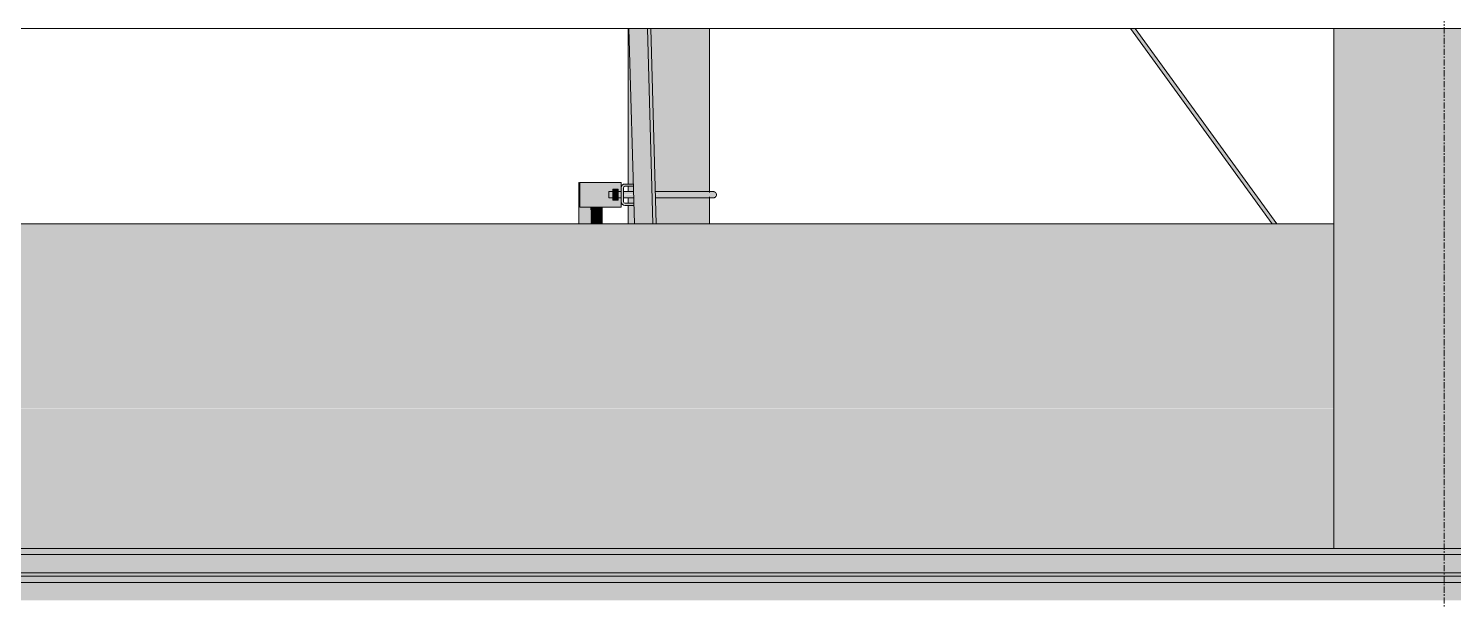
# Model space of a CAD drawing. Header units: inches. Extents: x 20426 to 92531, y -195 to 750.
# Drawn here: x 26651 to 26767, y 192 to 238.5 of the extents above; entities that cross this region are included whole.
import ezdxf

# ---------------------------------------------------------------- set-up
doc = ezdxf.new("R2010")
doc.units = ezdxf.units.IN
doc.header["$MEASUREMENT"] = 0
doc.linetypes.add('Grid Line 1_2_', pattern=[0.875, 0.5, -0.125, 0.125, -0.125])
for name, color, linetype, lineweight in [('A-GLAZ-CWMG', 51, 'Continuous', 9), ('M-HVAC-DUCT', 70, 'Continuous', 9), ('Q-SPCQ', 91, 'Continuous', 9), ('S-BEAM', 12, 'Continuous', 9), ('S-COLS', 52, 'Continuous', 9), ('S-GRID', 1, 'Continuous', 9)]:
    doc.layers.add(name, color=color, linetype=linetype, lineweight=lineweight)

# ---------------------------------------------------------------- blocks, each defined once
blk = doc.blocks.new('Girt_Z - 8_D-757207-Elevation - South')
at = {"layer": 'S-BEAM'}
blk.add_line((22810.02, 238.52), (25672.77, 238.52), dxfattribs=at)
blk = doc.blocks.new('Girt_Z - 8_D-V31-Elevation - South')
at = {"layer": 'S-BEAM'}
for points in [[(24730.97, 195.75), (25672.77, 195.75), (25672.77, 196.23), (22810.02, 196.23), (22810.02, 195.75), (24722.34, 195.75)], [(25672.77, 194.24), (25672.77, 195.75), (22810.02, 195.75), (22810.02, 194.24), (25672.68, 194.24)]]:
    blk.add_hatch(color=256, dxfattribs=at).paths.add_polyline_path(points, flags=0)
for p, q in [((22810.02, 196.23), (25672.77, 196.23)), ((22810.02, 195.75), (25672.77, 195.75))]:
    blk.add_line(p, q, dxfattribs=at)
blk = doc.blocks.new('Basketball_Backstop-Performance_Sports_Systems-3103-Ceiling_Hung - 27_-0_ to 27_-11 7_8_-V50-Elevation - South')
at = {"layer": 'Q-SPCQ'}
h = blk.add_hatch(color=256, dxfattribs=at)
h.paths.add_polyline_path([(24756.98, 222.64), (24758.47, 222.64), (24758.02, 238.52), (24756.52, 238.52), (24756.89, 225.6)], flags=0)
h.paths.add_polyline_path([(24756.89, 244.48), (24757.85, 244.48), (24756.84, 279.69), (24756.33, 279.69), (24756.33, 280.92), (24755.31, 280.92), (24756.35, 244.48)], flags=0)
h = blk.add_hatch(color=256, dxfattribs=at)
h.paths.add_polyline_path([(24759.21, 222.64), (24759.77, 222.64), (24759.77, 224.75), (24758.69, 224.75), (24758.75, 222.64), (24758.91, 222.64)], flags=0)
h.paths.add_polyline_path([(24756.68, 222.64), (24756.98, 222.64), (24756.89, 224.12), (24756.45, 224.12), (24756.49, 222.64), (24756.57, 222.64)], flags=0)
h.paths.add_polyline_path([(24756.68, 224.31), (24756.93, 224.31), (24756.89, 224.75), (24756.45, 224.75), (24756.49, 224.31), (24756.57, 224.31)], flags=0)
h.paths.add_polyline_path([(24759.2, 225.25), (24759.77, 225.25), (24759.77, 238.52), (24758.3, 238.52), (24758.68, 225.25), (24758.91, 225.25)], flags=0)
h.paths.add_polyline_path([(24756.57, 225.25), (24756.9, 225.25), (24756.89, 225.69), (24756.45, 225.69), (24756.49, 225.25)], flags=0)
h.paths.add_polyline_path([(24756.68, 225.87), (24756.89, 225.87), (24756.48, 238.52), (24756.45, 238.52), (24756.49, 225.87), (24756.57, 225.87)], flags=0)
h.paths.add_polyline_path([(24759.1, 244.48), (24759.77, 244.48), (24759.77, 281.37), (24757.63, 281.37), (24757.63, 280.94), (24757.2, 280.94), (24757.14, 279.69), (24757.12, 279.69), (24758.13, 244.48), (24758.91, 244.48)], flags=0)
h = blk.add_hatch(color=256, dxfattribs=at)
h.paths.add_polyline_path([(24759.77, 222.64), (24763.08, 222.64), (24763.08, 224.76), (24760.62, 224.77), (24759.77, 224.75)], flags=0)
h.paths.add_polyline_path([(24761.85, 225.21), (24763.08, 225.25), (24763.08, 238.52), (24759.77, 238.52), (24759.77, 225.24), (24761.67, 225.22)], flags=0)
h.paths.add_polyline_path([(24760.47, 244.48), (24763.08, 244.48), (24763.08, 281.37), (24759.77, 281.37), (24759.77, 244.48), (24759.96, 244.48)], flags=0)
h = blk.add_hatch(color=256, dxfattribs=at)
h.paths.add_polyline_path([(24758.47, 222.64), (24758.75, 222.64), (24758.3, 238.52), (24758.02, 238.52), (24758.36, 226.41)], flags=0)
h.paths.add_polyline_path([(24758.13, 244.48), (24757.07, 279.69), (24756.84, 279.69), (24757.85, 244.48)], flags=0)
h = blk.add_hatch(color=256, dxfattribs=at)
h.paths.add_polyline_path([(24809.27, 222.64), (24809.27, 222.64), (24797.67, 238.52), (24797.34, 238.52), (24808.95, 222.64), (24809.27, 222.64)], flags=0)
h.paths.add_polyline_path([(24793.38, 244.48), (24769.45, 277.31), (24769.25, 277.13), (24793.05, 244.48), (24793.38, 244.48)], flags=0)
for points in [[(24752.45, 222.64), (24753.39, 222.64), (24753.39, 224), (24752.52, 224), (24752.48, 226), (24752.45, 226)], [(24752.52, 224), (24755.89, 224), (24755.89, 224.75), (24755.64, 224.75), (24755.64, 224.56), (24755.2, 224.56), (24755.2, 224.75), (24754.89, 224.78), (24754.89, 225.25), (24755.2, 225.25), (24755.2, 225.44), (24755.64, 225.44), (24755.64, 225.25), (24755.89, 225.25), (24755.89, 226), (24752.52, 226), (24752.52, 224.75)], [(24755.31, 225), (24755.64, 225), (24755.64, 225.44), (24755.2, 225.44), (24755.2, 225)], [(24762.26, 225), (24763.58, 225), (24763.45, 225.22), (24763.25, 225.24), (24761.39, 225.23), (24760.46, 225.23), (24759.77, 225.22), (24759.77, 225), (24761.67, 225)], [(24754.05, 222.64), (24754.33, 222.64), (24754.3, 224), (24753.39, 224), (24753.4, 222.64), (24753.87, 222.64)], [(24755.31, 224.56), (24755.64, 224.56), (24755.64, 225), (24755.2, 225), (24755.2, 224.56)], [(24762.64, 224.75), (24763.43, 224.8), (24763.58, 225), (24759.77, 225), (24759.77, 224.76), (24761.87, 224.75)]]:
    blk.add_hatch(color=256, dxfattribs=at).paths.add_polyline_path(points, flags=0)
h = blk.add_hatch(color=256, dxfattribs=at)
h.paths.add_polyline_path([(24755.2, 225), (24755.2, 225.25), (24754.89, 225.22), (24754.89, 225)], flags=0)
h.paths.add_polyline_path([(24755.64, 225), (24755.89, 225.01), (24755.89, 225.25), (24755.64, 225.22), (24755.64, 225.01)], flags=0)
h.paths.add_polyline_path([(24756.08, 225), (24756.91, 225.03), (24756.89, 225.25), (24756.08, 225.22), (24756.08, 225.02)], flags=0)
h.paths.add_polyline_path([(24758.69, 225), (24759.77, 225), (24759.77, 225.25), (24758.68, 225.21), (24758.68, 225.05)], flags=0)
h = blk.add_hatch(color=256, dxfattribs=at)
h.paths.add_polyline_path([(24756.2, 224.12), (24756.17, 224.32), (24756.12, 224.14)], flags=0)
h.paths.add_polyline_path([(24756.94, 224.12), (24756.89, 224.31), (24756.2, 224.31), (24756.2, 224.12), (24756.89, 224.12)], flags=0)
h.paths.add_polyline_path([(24755.9, 224.36), (24756.08, 224.41), (24755.89, 224.44)], flags=0)
h.paths.add_polyline_path([(24755.93, 224.28), (24756.09, 224.37), (24755.9, 224.36)], flags=0)
h.paths.add_polyline_path([(24755.98, 224.22), (24756.11, 224.35), (24755.93, 224.28)], flags=0)
h.paths.add_polyline_path([(24756.12, 224.14), (24756.14, 224.33), (24755.98, 224.22), (24756.05, 224.17)], flags=0)
h.paths.add_polyline_path([(24755.89, 225.56), (24756.08, 225.59), (24755.9, 225.64)], flags=0)
h.paths.add_polyline_path([(24755.89, 224.44), (24756.08, 224.44), (24756.08, 225.56), (24755.89, 225.56)], flags=0)
h.paths.add_polyline_path([(24756.09, 225.62), (24755.93, 225.72), (24755.9, 225.64)], flags=0)
h.paths.add_polyline_path([(24756.11, 225.65), (24755.98, 225.78), (24755.93, 225.72)], flags=0)
h.paths.add_polyline_path([(24756.12, 225.86), (24756.17, 225.68), (24756.2, 225.87)], flags=0)
h.paths.add_polyline_path([(24756.14, 225.67), (24756.12, 225.86), (24755.98, 225.78)], flags=0)
h.paths.add_polyline_path([(24756.2, 225.69), (24756.89, 225.74), (24756.89, 225.87), (24756.2, 225.87)], flags=0)
h = blk.add_hatch(color=256, dxfattribs=at)
h.paths.add_polyline_path([(24755.64, 224.75), (24755.89, 224.79), (24755.89, 225), (24755.64, 224.95), (24755.64, 224.75)], flags=0)
h.paths.add_polyline_path([(24756.08, 224.75), (24756.92, 224.8), (24756.89, 225), (24756.08, 224.95), (24756.08, 224.75)], flags=0)
h.paths.add_polyline_path([(24754.89, 224.75), (24755.2, 224.79), (24755.2, 225), (24754.89, 225), (24754.89, 224.76)], flags=0)
h.paths.add_polyline_path([(24759.77, 224.75), (24759.77, 225), (24758.69, 224.99), (24758.69, 224.75)], flags=0)
for p, q in [((24756.45, 238.52), (24756.45, 225.87)), ((24756.52, 238.52), (24756.98, 222.64)), ((24758.47, 222.64), (24758.02, 238.52)), ((24758.75, 222.64), (24758.3, 238.52)), ((24763.08, 225.17), (24763.08, 238.52)), ((24797.34, 238.52), (24808.89, 222.64)), ((24809.27, 222.64), (24797.72, 238.52)), ((24752.45, 226), (24752.45, 222.64)), ((24752.45, 226), (24752.48, 226)), ((24752.52, 224), (24752.52, 226)), ((24755.89, 226), (24752.52, 226)), ((24755.89, 225.25), (24754.89, 225.25)), ((24754.89, 225), (24754.89, 225.25)), ((24755.2, 225), (24755.2, 225.44)), ((24755.64, 225.44), (24755.2, 225.44)), ((24755.64, 225.44), (24755.64, 225)), ((24755.89, 226), (24755.89, 225.56)), ((24755.89, 225.56), (24755.89, 224.44)), ((24756.08, 224.44), (24756.08, 225.56)), ((24756.89, 225.25), (24756.08, 225.25)), ((24756.89, 225.87), (24756.2, 225.87)), ((24756.2, 225.69), (24756.89, 225.69)), ((24756.45, 225.69), (24756.45, 225.24)), ((24759.77, 225.25), (24758.68, 225.25)), ((24752.52, 224), (24755.89, 224)), ((24754.33, 222.64), (24754.33, 224)), ((24754.89, 224.75), (24754.89, 225)), ((24754.89, 224.75), (24755.89, 224.75)), ((24755.2, 224.56), (24755.2, 225)), ((24755.2, 225), (24755.64, 225)), ((24755.64, 224.56), (24755.2, 224.56)), ((24755.64, 225), (24755.64, 224.56)), ((24755.89, 224.44), (24755.89, 224)), ((24756.08, 224.75), (24756.89, 224.75)), ((24756.2, 224.31), (24756.89, 224.31)), ((24756.89, 224.12), (24756.2, 224.12)), ((24756.45, 224.77), (24756.45, 224.31)), ((24756.45, 224.12), (24756.45, 222.64)), ((24758.69, 224.75), (24759.77, 224.75)), ((24763.08, 222.64), (24763.08, 224.83))]:
    blk.add_line(p, q, dxfattribs=at)
at = {"layer": 'Q-SPCQ', "flags": 128}
for points in [[(24761.21, 225.25), (24761.08, 225.25), (24760.94, 225.25), (24760.8, 225.25), (24760.66, 225.25), (24760.52, 225.25), (24760.38, 225.25), (24760.24, 225.25), (24760.09, 225.25), (24759.95, 225.25), (24759.8, 225.25), (24759.77, 225.25)], [(24763.39, 225.25), (24763.39, 225.25), (24763.38, 225.25), (24763.36, 225.25), (24763.34, 225.25), (24763.32, 225.25), (24763.29, 225.25), (24763.25, 225.25), (24763.21, 225.25), (24763.16, 225.25), (24763.1, 225.25), (24763.04, 225.25), (24762.98, 225.25), (24762.91, 225.25), (24762.84, 225.25), (24762.76, 225.25), (24762.67, 225.25), (24762.58, 225.25), (24762.49, 225.25), (24762.39, 225.25), (24762.29, 225.25), (24762.18, 225.25), (24762.07, 225.25), (24761.96, 225.25), (24761.84, 225.25), (24761.72, 225.25), (24761.6, 225.25), (24761.47, 225.25), (24761.34, 225.25), (24761.21, 225.25)], [(24763.09, 225.25), (24763.14, 225.25), (24763.19, 225.25), (24763.24, 225.25), (24763.28, 225.25), (24763.31, 225.25), (24763.34, 225.25), (24763.36, 225.25), (24763.38, 225.25), (24763.39, 225.25), (24763.39, 225.25), (24763.39, 225.25)], [(24763.39, 225.25), (24763.4, 225.25), (24763.41, 225.25), (24763.42, 225.25), (24763.43, 225.25), (24763.44, 225.24), (24763.45, 225.24), (24763.46, 225.24), (24763.47, 225.24), (24763.48, 225.23), (24763.49, 225.23), (24763.5, 225.23), (24763.51, 225.22), (24763.51, 225.22), (24763.52, 225.21), (24763.53, 225.21), (24763.54, 225.2), (24763.55, 225.19), (24763.56, 225.19), (24763.56, 225.18), (24763.57, 225.17), (24763.58, 225.17), (24763.58, 225.16), (24763.59, 225.15), (24763.6, 225.14), (24763.6, 225.14), (24763.61, 225.13), (24763.61, 225.12), (24763.62, 225.11), (24763.62, 225.1), (24763.62, 225.09), (24763.63, 225.08), (24763.63, 225.07), (24763.63, 225.06), (24763.63, 225.05), (24763.64, 225.04), (24763.64, 225.03), (24763.64, 225.02), (24763.64, 225.01), (24763.64, 225), (24763.64, 225)], [(24759.77, 224.75), (24759.91, 224.75), (24760.05, 224.75), (24760.2, 224.75), (24760.34, 224.75), (24760.49, 224.75), (24760.63, 224.75), (24760.77, 224.75), (24760.91, 224.75), (24761.04, 224.75), (24761.18, 224.75), (24761.31, 224.75), (24761.44, 224.75), (24761.57, 224.75), (24761.69, 224.75), (24761.81, 224.75), (24761.93, 224.75), (24762.04, 224.75), (24762.16, 224.75), (24762.26, 224.75), (24762.37, 224.75), (24762.46, 224.75), (24762.56, 224.75), (24762.65, 224.75), (24762.73, 224.75), (24762.82, 224.75), (24762.89, 224.75), (24762.96, 224.75), (24763.03, 224.75), (24763.09, 224.75), (24763.14, 224.75), (24763.19, 224.75), (24763.24, 224.75), (24763.28, 224.75), (24763.31, 224.75), (24763.34, 224.75), (24763.36, 224.75), (24763.38, 224.75), (24763.39, 224.75), (24763.39, 224.75), (24763.39, 224.75)], [(24763.39, 224.75), (24763.39, 224.75), (24763.38, 224.75), (24763.36, 224.75), (24763.34, 224.75), (24763.32, 224.75), (24763.29, 224.75), (24763.25, 224.75), (24763.21, 224.75), (24763.16, 224.75), (24763.1, 224.75)], [(24763.64, 225), (24763.64, 224.99), (24763.64, 224.98), (24763.64, 224.97), (24763.64, 224.96), (24763.64, 224.95), (24763.63, 224.94), (24763.63, 224.93), (24763.63, 224.92), (24763.62, 224.91), (24763.62, 224.9), (24763.62, 224.89), (24763.61, 224.88), (24763.61, 224.88), (24763.6, 224.87), (24763.6, 224.86), (24763.59, 224.85), (24763.58, 224.84), (24763.58, 224.84), (24763.57, 224.83), (24763.56, 224.82), (24763.56, 224.81), (24763.55, 224.81), (24763.54, 224.8), (24763.53, 224.8), (24763.53, 224.79), (24763.52, 224.78), (24763.51, 224.78), (24763.5, 224.77), (24763.49, 224.77), (24763.48, 224.77), (24763.47, 224.76), (24763.46, 224.76), (24763.45, 224.76), (24763.44, 224.76), (24763.43, 224.75), (24763.42, 224.75), (24763.41, 224.75), (24763.4, 224.75), (24763.39, 224.75), (24763.39, 224.75)]]:
    blk.add_lwpolyline(points, dxfattribs=at)
at = {"layer": 'Q-SPCQ'}
for centre, radius, start, end in [((24756.2, 225.56), 0.312, 90, 180), ((24756.2, 225.56), 0.125, 90, 180), ((24756.2, 224.44), 0.312, 180, 270), ((24756.2, 224.44), 0.125, 180, 270)]:
    blk.add_arc(centre, radius, start, end, dxfattribs=at)
blk = doc.blocks.new('Rectangular Mullion - Profile_Polycarbonate_Lower-839481-Elevation - South')
at = {"layer": 'A-GLAZ-CWMG'}
for points in [[(25672.77, 193.99), (25672.77, 194.24), (22810.02, 194.24), (22810.02, 193.99), (25672.68, 193.99)], [(24730.97, 193.46), (25672.77, 193.46), (25672.77, 193.99), (22810.02, 193.99), (22810.02, 193.46), (24722.34, 193.46)], [(25672.77, 192), (25672.77, 193.46), (22810.02, 193.46), (22810.02, 192), (25672.68, 192)]]:
    blk.add_hatch(color=256, dxfattribs=at).paths.add_polyline_path(points, flags=0)
for p, q in [((22810.02, 194.24), (25672.77, 194.24)), ((22810.02, 193.99), (25672.77, 193.99)), ((22810.02, 193.46), (25672.77, 193.46))]:
    blk.add_line(p, q, dxfattribs=at)

msp = doc.modelspace()

# ---------------------------------------------------------------- hatches: boundary and pattern name
at = {"layer": 'M-HVAC-DUCT'}
h = msp.add_hatch(color=256, dxfattribs=at)
h.paths.add_polyline_path([(26214.21, 207.64), (26467.71, 207.66), (26467.71, 222.64), (26214.21, 222.64), (26214.21, 207.66)], flags=0)
h.paths.add_polyline_path([(26485.71, 207.64), (26757.21, 207.66), (26757.21, 222.64), (26485.71, 222.64), (26485.71, 207.66)], flags=0)
h.paths.add_polyline_path([(27336.21, 207.64), (27336.21, 222.64), (27064.71, 222.64), (27064.71, 207.64), (27270.42, 207.64)], flags=0)
h.paths.add_polyline_path([(27616.09, 207.64), (27616.09, 222.64), (27354.21, 222.64), (27354.21, 207.64), (27616, 207.64)], flags=0)
h.paths.add_polyline_path([(26775.21, 207.64), (27046.71, 207.66), (27046.71, 222.64), (26775.21, 222.64), (26775.21, 207.66)], flags=0)
h = msp.add_hatch(color=256, dxfattribs=at)
h.paths.add_polyline_path([(26855.73, 196.23), (27046.71, 196.23), (27046.71, 207.64), (26775.21, 207.64), (26775.21, 196.23), (26786.61, 196.23)], flags=0)
h.paths.add_polyline_path([(27616.09, 196.23), (27616.09, 207.64), (27354.21, 207.64), (27354.21, 196.23), (27616, 196.23)], flags=0)
h.paths.add_polyline_path([(26214.21, 196.23), (26467.71, 196.23), (26467.71, 207.64), (26214.21, 207.64), (26214.21, 198)], flags=0)
h.paths.add_polyline_path([(26485.71, 196.23), (26757.21, 196.23), (26757.21, 207.64), (26485.71, 207.64), (26485.71, 197.68)], flags=0)
h.paths.add_polyline_path([(27132.19, 196.23), (27336.21, 196.23), (27336.21, 207.64), (27064.71, 207.64), (27064.71, 196.23)], flags=0)
at = {"layer": 'S-COLS'}
h = msp.add_hatch(color=256, dxfattribs=at)
h.paths.add_polyline_path([(26757.21, 196.23), (26775.21, 196.23), (26775.21, 238.52), (26757.21, 238.52), (26757.21, 198.28)], flags=0)
h.paths.add_polyline_path([(26775.21, 244.48), (26775.21, 286.77), (26757.21, 286.77), (26757.21, 244.48)], flags=0)
h.paths.add_polyline_path([(26775.21, 292.73), (26775.21, 325.2), (26757.21, 325.2), (26757.21, 292.73)], flags=0)

# ---------------------------------------------------------------- linework, layer by layer
at = {"layer": 'M-HVAC-DUCT'}
msp.add_line((26757.21, 222.64), (26485.71, 222.64), dxfattribs=at)
at = {"layer": 'S-COLS'}
msp.add_line((26757.21, 196.23), (26757.21, 238.52), dxfattribs=at)
at = {"layer": 'S-GRID', "linetype": 'Grid Line 1_2_'}
msp.add_line((26766.21, -132), (26766.21, 573.76), dxfattribs=at)

# ---------------------------------------------------------------- block references
at = {"layer": 'A-GLAZ-CWMG'}
msp.add_blockref('Rectangular Mullion - Profile_Polycarbonate_Lower-839481-Elevation - South', (1943.32, 0), dxfattribs=at)
at = {"layer": 'Q-SPCQ'}
msp.add_blockref('Basketball_Backstop-Performance_Sports_Systems-3103-Ceiling_Hung - 27_-0_ to 27_-11 7_8_-V50-Elevation - South', (1943.32, 0), dxfattribs=at)
at = {"layer": 'S-BEAM'}
for name in ['Girt_Z - 8_D-757207-Elevation - South', 'Girt_Z - 8_D-V31-Elevation - South']:
    msp.add_blockref(name, (1943.32, 0), dxfattribs=at)

doc.saveas('drawing.dxf')
